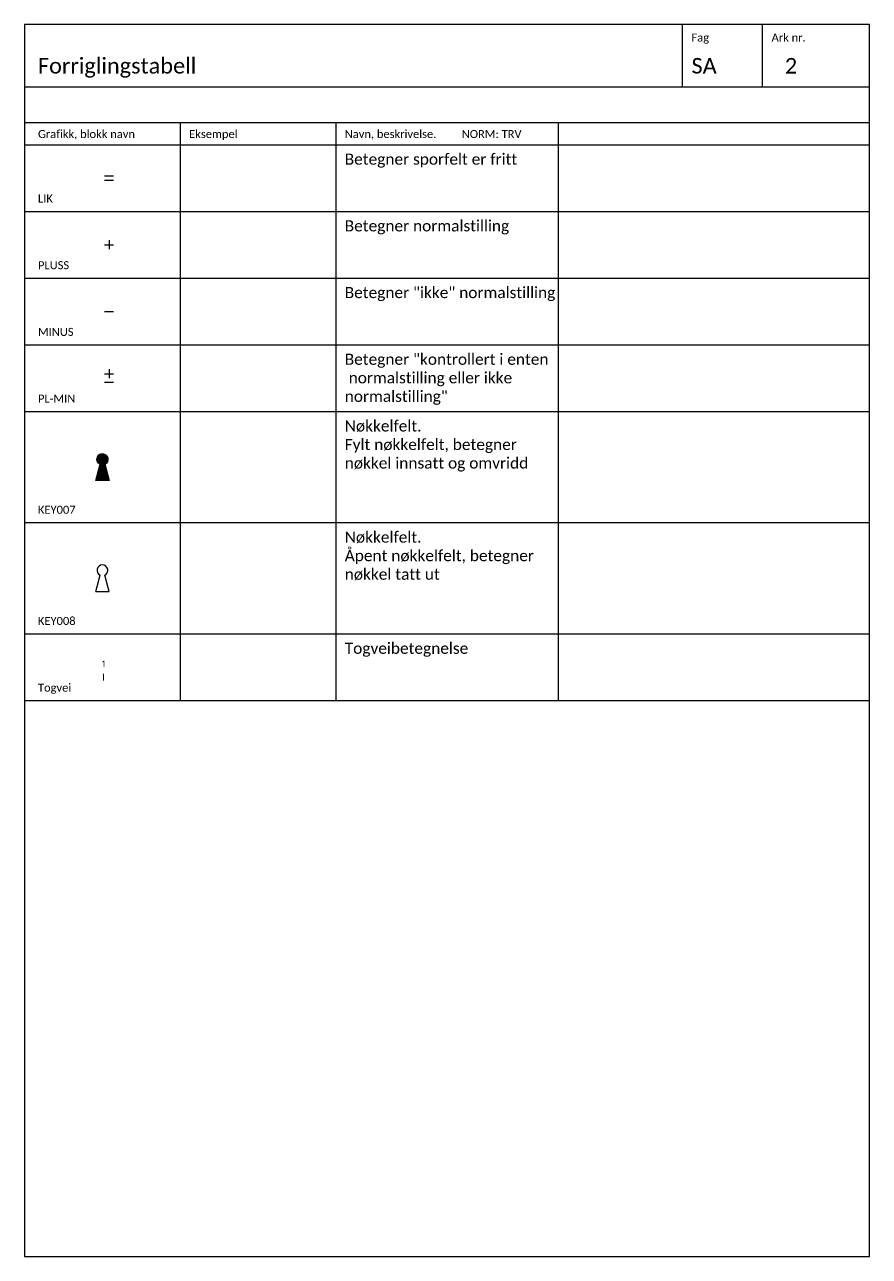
# Model space of a CAD drawing. Extents: x 0 to 610, y 0 to 277.
# Drawn here: x 210 to 400, y 0 to 277 of the extents above; entities that cross this region are included whole.
import ezdxf
from ezdxf.enums import TextEntityAlignment as Align

# ---------------------------------------------------------------- set-up
doc = ezdxf.new("R2010")
doc.units = 0
doc.layers.get('0').update_dxf_attribs({"color": 2})
for name, color, linetype in [('KOMP-TEKST18', 4, 'Continuous'), ('KOMP-TEKST25', 2, 'Continuous'), ('RAMME', 5, 'Continuous'), ('RAMME SYMBOLER', 4, 'Continuous'), ('RAMME TEKST', 7, 'Continuous'), ('Sig-komponenter', 2, 'Continuous')]:
    doc.layers.add(name, color=color, linetype=linetype)
doc.styles.add('Calibri', font='calibri.ttf')
doc.styles.add('ISO18', font='ISO3098.SHX', dxfattribs={"width": 0.85, "height": 1.8})
doc.styles.add('ISO25', font='ISO', dxfattribs={"height": 2.5})
doc.styles.add('ROMANC35', font='romanc.shx', dxfattribs={"height": 3.5})

# ---------------------------------------------------------------- blocks, each defined once
blk = doc.blocks.new('KEY007')
at = {"linetype": 'ByBlock', "lineweight": -2}
h = blk.add_hatch(color=0, dxfattribs=at)
h.dxf.hatch_style = 1
edge = h.paths.add_edge_path()
edge.add_line((0.5346385393630939, 8.1201054773884), (1.5, 4.5))
edge.add_line((1.5, 4.5), (-1.5, 4.5))
edge.add_line((-1.5, 4.5), (-0.5346385393630939, 8.1201054773884))
edge.add_arc((0, 9.25), 1.25, -64.67762875789958, 244.6776287578995, ccw=False)
at = {"color": 0, "linetype": 'ByBlock', "lineweight": -2}
for p, q in [((-1.249823729491506, 9.270991550679803), (-0.02099155067980085, 10.49982372949151)), ((-1.249785348720046, 9.226835757627102), (0.02316424237289905, 10.49978534872005)), ((-1.248264938606749, 9.18416199391624), (0.06583800608376222, 10.49826493860675)), ((-1.248214075134053, 9.316795378861414), (-0.06679537886141329, 10.49821407513405)), ((-1.245397790269612, 9.142834968429217), (0.1071650315707835, 10.49539779026961)), ((-1.244749028828626, 9.364454598991), (-0.1144545989909984, 10.49474902882863)), ((-1.241295817822831, 9.10274276705184), (0.1472572329481601, 10.49129581782283)), ((-1.239163925344742, 9.414233876299043), (-0.1642338762990416, 10.48916392534474)), ((-1.236052768886514, 9.063791642163997), (0.1862083578360032, 10.48605276888651)), ((-1.231111834263728, 9.466480141204215), (-0.2164801412042152, 10.48111183426373)), ((-1.229748016926089, 9.025902220300264), (0.2240977796997372, 10.47974801692609)), ((-1.222449380683845, 8.989006682718347), (0.2609933172816534, 10.47244938068384)), ((-1.220122471873869, 9.521663677418235), (-0.2716636774182337, 10.47012247187387)), ((-1.214215259397209, 8.953046630180824), (0.2969533698191773, 10.46421525939721)), ((-1.205530001744045, 9.580450321372219), (-0.3304503213722176, 10.45553000174404)), ((-1.205096276244553, 8.917971439509323), (0.332028560490679, 10.45509627624455)), ((-1.195136561455556, 8.88373698047416), (0.3662630195258423, 10.44513656145556)), ((-1.186334822348929, 9.643839674591492), (-0.3938396745914909, 10.43633482234893)), ((-1.184374766809448, 8.850304601296108), (0.3996953987038934, 10.43437476680945)), ((-1.172844876767731, 8.817640317513666), (0.4323596824863349, 10.42284487676773)), ((-1.160905721820843, 9.713462948943738), (-0.4634629489437367, 10.41090572182084)), ((-1.160576863456479, 8.785714157000758), (0.4642858429992431, 10.41057686345648)), ((-1.147597220195215, 8.754499626437864), (0.4955003735621366, 10.39759722019522)), ((-1.133929399426575, 8.723973273382345), (0.5260267266176566, 10.38392939942658)), ((-1.126213791884456, 9.792349052704285), (-0.5423490527042842, 10.37621379188446)), ((-1.1195941745545, 8.69411432443026), (0.5558856755697406, 10.3695941745545)), ((-1.104609940576698, 8.664904384583902), (0.5850956154160984, 10.3546099405767)), ((-1.08899296498554, 8.6363271863509), (0.6136728136490994, 10.33899296498554)), ((-1.075161161556535, 9.887595856856365), (-0.6375958568563638, 10.32516116155654)), ((-1.072757597861052, 8.608368379651232), (0.6416316203487691, 10.32275759786105)), ((-1.055916448150146, 8.581015355537977), (0.6689846444620233, 10.30591644815015)), ((-1.038480531649504, 8.55425709821446), (0.6957429017855405, 10.2884805316495)), ((-1.020459395066418, 8.528084060973386), (0.7219159390266148, 10.27045939506642)), ((-1.00186121963701, 8.502488062578635), (0.7475119374213657, 10.25186121963701)), ((-0.9826929070720705, 8.477462201319415), (0.7725377986805846, 10.23269290707207)), ((-0.9761005264600873, 10.03085066577697), (-0.7808506657769714, 10.22610052646009)), ((-0.9629601500317277, 8.453000784535599), (0.7969992154644014, 10.21296015003173)), ((-0.942667488866701, 8.429099271876467), (0.8209007281235339, 10.1926674888667)), ((-0.9218183559802675, 8.40575423093874), (0.8442457690612599, 10.17181835598027)), ((-0.9004151088411256, 8.382963304253723), (0.8670366957462781, 10.15041510884113)), ((-0.8784590523972633, 8.360725186873427), (0.8892748131265735, 10.12845905239726)), ((-0.8559504513919753, 8.339039614054556), (0.9109603859454447, 10.10595045139198)), ((-0.8328885328546107, 8.31790735876776), (0.9320926412322406, 10.08288853285461)), ((-0.8092714788209019, 8.29733023897731), (0.9526697610226913, 10.0592714788209)), ((-0.7850964091222665, 8.277311134851786), (0.9726888651482151, 10.03509640912227)), ((-0.7603593538615718, 8.257854016288324), (0.9921459837116782, 10.01035935386157)), ((-0.7350552149554987, 8.238963981370237), (1.011036018629764, 9.985055214955498)), ((-0.7091777158609629, 8.220647306640613), (1.029352693359388, 9.959177715860964)), ((-0.68271933830321, 8.202911510374205), (1.047088489625795, 9.93271933830321)), ((-0.6556712444722752, 8.18576543038098), (1.064234569619019, 9.905671244472275)), ((-0.6280231827346276, 8.16921931829447), (1.08078068170553, 9.878023182734628)), ((-0.5997633743953608, 8.153284952809578), (1.096715047190423, 9.849763374395362)), ((-0.5708783784136031, 8.137975774967176), (1.112024225032824, 9.820878378413603)), ((-0.5413529301803326, 8.123307049376287), (1.126692950623713, 9.791352930180334)), ((-0.5111697494604353, 8.109296056272026), (1.140703943727976, 9.761169749460436)), ((-0.4803093113069581, 8.095962320601345), (1.154037679398656, 9.730309311306957)), ((-0.4487495720745689, 8.083327886009574), (1.166672113990427, 9.698749572074568)), ((-0.416465640450677, 8.071417643809307), (1.178582356190694, 9.666465640450678)), ((-0.3834293804863353, 8.060259729949488), (1.189740270050512, 9.633429380486337)), ((-0.3496089296572791, 8.049886006954384), (1.200113993045616, 9.599608929657279)), ((-0.3149681095969248, 8.040332653190582), (1.209667346809419, 9.564968109596926)), ((-0.2794656996920484, 8.031640889271298), (1.218359110728702, 9.529465699692048)), ((-0.2430545332708798, 8.023857881868308), (1.226142118131693, 9.49305453327088)), ((-0.2056803611810212, 8.017037880134007), (1.232962119865994, 9.45568036118102)), ((-0.167280405847773, 8.011243661643096), (1.238756338356904, 9.417280405847773)), ((-0.1277814967054876, 8.006548396961222), (1.243451603038778, 9.377781496705488)), ((-0.08709762904984242, 8.003038090792707), (1.246961909207293, 9.337097629049843)), ((-0.04512671236914167, 8.00081483364925), (1.249185166350752, 9.295126712369143)), ((-0.001746152574111814, 8.00000121962012), (1.249998780379881, 9.251746152574112)), ((0.04319328859904514, 8.000746486969117), (1.249253513030882, 9.206806711400954)), ((0.08987625905474728, 8.003235283600661), (1.24676471639934, 9.160123740945252)), ((0.1385357280184616, 8.007700578740216), (1.242299421259784, 9.11146427198154)), ((0.1894727348621701, 8.014443411759764), (1.235556588240236, 9.06052726513783)), ((0.2430880165644869, 8.023864519637922), (1.226135480362079, 9.006911983435515)), ((0.2999356548307239, 8.03651798408), (1.213482015919999, 8.950064345169276)), ((0.3608210715930551, 8.053209227018172), (1.196790772981828, 8.889178928406945)), ((0.4269987836882914, 8.07519276528925), (1.174807234710751, 8.82300121631171)), ((0.500632539120677, 8.104632346897475), (1.145367653102525, 8.749367460879323)), ((0.5861362762337934, 8.145941910186432), (1.104058089813568, 8.663863723766207)), ((0.6962436975746682, 8.211855157703148), (1.038144842296851, 8.553756302425331)), ((-1.495269254506524, 4.517740295600543), (0.8656821999774595, 6.878691750084526)), ((-1.479198645843193, 4.578005078088033), (0.8563781633828995, 6.913581887314126)), ((-1.468815376282908, 4.5), (0.87498623657202, 6.843801612854928)), ((-1.463128037179863, 4.638269860575523), (0.8470741267883408, 6.948472024543726)), ((-1.447057428516533, 4.698534643063013), (0.8377700901937812, 6.983362161773326)), ((-1.430986819853201, 4.758799425550503), (0.8284660535992212, 7.018252299002925)), ((-1.424621202458749, 4.5), (0.88429027316658, 6.808911475625328)), ((-1.414916211189871, 4.819064208037993), (0.8191620170046612, 7.053142436232524)), ((-1.398845602526539, 4.879328990525483), (0.8098579804101012, 7.088032573462123)), ((-1.382774993863209, 4.939593773012972), (0.8005539438155416, 7.122922710691723)), ((-1.380427028634589, 4.5), (0.8935943097611396, 6.774021338395729)), ((-1.366704385199879, 4.999858555500463), (0.7912499072209815, 7.157812847921322)), ((-1.350633776536548, 5.060123337987952), (0.781945870626422, 7.192702985150921)), ((-1.33623285481043, 4.5), (0.9028983463556992, 6.73913120116613)), ((-1.334563167873217, 5.120388120475442), (0.7726418340318619, 7.227593122380521)), ((-1.318492559209886, 5.180652902962932), (0.7633377974373019, 7.26248325961012)), ((-1.302421950546555, 5.240917685450423), (0.7540337608427423, 7.297373396839721)), ((-1.292038680986271, 4.5), (0.9122023829502588, 6.70424106393653)), ((-1.286351341883225, 5.301182467937913), (0.7447297242481827, 7.33226353406932)), ((-1.270280733219894, 5.361447250425402), (0.7354256876536223, 7.367153671298919)), ((-1.254210124556562, 5.421712032912892), (0.7261216510590631, 7.402043808528518)), ((-1.247844507162112, 4.5), (0.9215064195448193, 6.669350926706931)), ((-1.238139515893232, 5.481976815400382), (0.7168176144645027, 7.436933945758117)), ((-1.222068907229902, 5.542241597887872), (0.7075135778699431, 7.471824082987717)), ((-1.205998298566571, 5.602506380375363), (0.698209541275383, 7.506714220217316)), ((-1.203650333337952, 4.5), (0.9308104561393793, 6.634460789477331)), ((-1.189927689903241, 5.662771162862851), (0.688905504680823, 7.541604357446915)), ((-1.173857081239909, 5.723035945350341), (0.6796014680862643, 7.576494494676515)), ((-1.159456159513793, 4.5), (0.9401144927339389, 6.599570652247731)), ((-1.157786472576579, 5.783300727837831), (0.6702974314917043, 7.611384631906114)), ((-1.141715863913248, 5.843565510325322), (0.6609933948971447, 7.646274769135714)), ((-1.125645255249918, 5.903830292812812), (0.6516893583025842, 7.681164906365314)), ((-1.115261985689634, 4.5), (0.949418529328498, 6.564680515018132)), ((-1.109574646586587, 5.964095075300301), (0.6423853217080238, 7.716055043594912)), ((-1.093504037923255, 6.024359857787791), (0.6330812851134646, 7.750945180824512)), ((-1.077433429259925, 6.084624640275282), (0.623777248518905, 7.785835318054112)), ((-1.071067811865475, 4.5), (0.958722565923058, 6.529790377788533)), ((-1.061362820596595, 6.144889422762772), (0.6144732119243455, 7.820725455283711)), ((-1.045292211933264, 6.205154205250262), (0.605169175329785, 7.855615592513311)), ((-1.029221603269933, 6.265418987737752), (0.5958651387352245, 7.890505729742909)), ((-1.026873638041315, 4.5), (0.9680266025176185, 6.494900240558934)), ((-1.013150994606602, 6.325683770225242), (0.5865611021406658, 7.925395866972509)), ((-0.9970803859432715, 6.385948552712732), (0.5772570655461058, 7.960286004202109)), ((-0.9826794642171564, 4.5), (0.9773306391121781, 6.460010103329335)), ((-0.9810097772799411, 6.446213335200222), (0.5679530289515462, 7.995176141431708)), ((-0.9649391686166102, 6.506478117687712), (0.5586489923569857, 8.030066278661307)), ((-0.9488685599532802, 6.5667429001752), (0.5493449557624253, 8.064956415890906)), ((-0.9384852903929968, 4.5), (0.9866346757067381, 6.425119966099735)), ((-0.9327979512899485, 6.627007682662691), (0.5400409191678661, 8.099846553120505)), ((-0.916727342626618, 6.687272465150181), (0.5006325391206783, 8.104632346897477)), ((-0.900656733963288, 6.74753724763767), (0.4269987836882927, 8.075192765289252)), ((-0.8942911165688381, 4.5), (0.9959387123012977, 6.390229828870136)), ((-0.8845861252999576, 6.80780203012516), (0.360821071593056, 8.053209227018174)), ((-0.8685155166366272, 6.86806681261265), (0.2999356548307248, 8.036517984080001)), ((-0.8524449079732954, 6.92833159510014), (0.2430880165644869, 8.023864519637922)), ((-0.8500969427446785, 4.5), (1.005242748895857, 6.355339691640536)), ((-0.836374299309965, 6.98859637758763), (0.1894727348621705, 8.014443411759766)), ((-0.820303690646635, 7.04886116007512), (0.1385357280184625, 8.007700578740216)), ((-0.8059027689205194, 4.5), (1.014546785490418, 6.320449554410937)), ((-0.8042330819833041, 7.10912594256261), (0.08987625905474772, 8.003235283600661)), ((-0.7881624733199741, 7.169390725050098), (0.04319328859904559, 8.000746486969119)), ((-0.7720918646566424, 7.229655507537589), (-0.001746152574110926, 8.00000121962012)), ((-0.7617085950963602, 4.5), (1.023850822084977, 6.285559417181338)), ((-0.7560212559933124, 7.289920290025078), (-0.04512671236914123, 8.00081483364925)), ((-0.739950647329982, 7.350185072512568), (-0.08709762904984242, 8.003038090792707)), ((-0.7238800386666511, 7.410449855000059), (-0.1277814967054867, 8.006548396961223)), ((-0.7175144212722011, 4.5), (1.033154858679536, 6.250669279951737)), ((-0.7078094300033215, 7.470714637487547), (-0.167280405847773, 8.011243661643096)), ((-0.6917388213399898, 7.530979419975038), (-0.2056803611810203, 8.017037880134007)), ((-0.6756682126766589, 7.591244202462528), (-0.2430545332708793, 8.023857881868308)), ((-0.673320247448042, 4.5), (1.042458895274097, 6.215779142722138)), ((-0.6595976040133289, 7.651508984950018), (-0.2794656996920484, 8.031640889271298)), ((-0.643526995349998, 7.711773767437508), (-0.3149681095969243, 8.040332653190582)), ((-0.6291260736238824, 4.5), (1.051762931868657, 6.180889005492539)), ((-0.6274563866866676, 7.772038549924996), (-0.3496089296572791, 8.049886006954384)), ((-0.6113857780233367, 7.832303332412486), (-0.3834293804863353, 8.060259729949488)), ((-0.5953151693600063, 7.892568114899976), (-0.4164656404506761, 8.071417643809307)), ((-0.5849318997997233, 4.5), (1.061066968463217, 6.14599886826294)), ((-0.5792445606966754, 7.952832897387467), (-0.4487495720745689, 8.083327886009574)), ((-0.5631739520333454, 8.013097679874956), (-0.4803093113069581, 8.095962320601345)), ((-0.5471033433700141, 8.073362462362446), (-0.5111697494604348, 8.109296056272026)), ((-0.5407377259755641, 4.5), (1.070371005057777, 6.11110873103334)), ((-0.496543552151405, 4.5), (1.079675041652336, 6.076218593803741)), ((-0.4523493783272461, 4.5), (1.088979078246896, 6.041328456574142)), ((-0.4081552045030865, 4.5), (1.098283114841456, 6.006438319344542)), ((-0.3639610306789276, 4.5), (1.107587151436016, 5.971548182114944)), ((-0.3197668568547685, 4.5), (1.116891188030575, 5.936658044885343)), ((-0.2755726830306089, 4.5), (1.126195224625135, 5.901767907655744)), ((-0.23137850920645, 4.5), (1.135499261219695, 5.866877770426145)), ((-0.1871843353822906, 4.5), (1.144803297814255, 5.831987633196546)), ((-0.1429901615581315, 4.5), (1.154107334408815, 5.797097495966947)), ((-0.09879598773397213, 4.5), (1.163411371003374, 5.762207358737346)), ((-0.05460181390981278, 4.5), (1.172715407597935, 5.727317221507747)), ((-0.01040764008565387, 4.5), (1.182019444192493, 5.692427084278147)), ((0.03378653373850571, 4.5), (1.191323480787054, 5.657536947048548)), ((0.07798070756266462, 4.5), (1.200627517381613, 5.622646809818949)), ((0.122174881386824, 4.5), (1.209931553976174, 5.58775667258935)), ((0.1663690552109833, 4.5), (1.219235590570733, 5.552866535359749)), ((0.2105632290351422, 4.5), (1.228539627165293, 5.51797639813015)), ((0.254757402859302, 4.5), (1.237843663759853, 5.483086260900551)), ((0.298951576683461, 4.5), (1.247147700354413, 5.448196123670952)), ((0.3431457505076203, 4.5), (1.256451736948973, 5.413305986441353)), ((0.3873399243317801, 4.5), (1.265755773543533, 5.378415849211753)), ((0.431534098155939, 4.500000000000001), (1.275059810138092, 5.343525711982154)), ((0.4757282719800984, 4.5), (1.284363846732653, 5.308635574752555)), ((0.5199224458042575, 4.500000000000001), (1.293667883327211, 5.273745437522955)), ((0.5641166196284169, 4.500000000000001), (1.302971919921772, 5.238855300293356)), ((0.6083107934525764, 4.500000000000001), (1.312275956516332, 5.203965163063756)), ((0.6525049672767356, 4.500000000000001), (1.321579993110892, 5.169075025834157)), ((0.6966991411008945, 4.5), (1.330884029705452, 5.134184888604557)), ((0.7408933149250538, 4.500000000000001), (1.340188066300011, 5.099294751374958)), ((0.7850874887492136, 4.500000000000001), (1.349492102894571, 5.064404614145358)), ((0.829281662573373, 4.500000000000001), (1.358796139489131, 5.029514476915759)), ((0.8734758363975319, 4.500000000000002), (1.368100176083691, 4.99462433968616)), ((0.9176700102216913, 4.500000000000001), (1.37740421267825, 4.95973420245656)), ((0.9618641840458506, 4.500000000000002), (1.38670824927281, 4.924844065226961)), ((1.00605835787001, 4.500000000000002), (1.39601228586737, 4.889953927997362)), ((1.050252531694169, 4.500000000000001), (1.40531632246193, 4.855063790767762)), ((1.094446705518328, 4.500000000000002), (1.41462035905649, 4.820173653538163)), ((1.138640879342488, 4.500000000000002), (1.42392439565105, 4.785283516308564)), ((1.182835053166646, 4.500000000000002), (1.43322843224561, 4.750393379078965)), ((1.227029226990806, 4.500000000000002), (1.44253246884017, 4.715503241849365)), ((1.271223400814965, 4.500000000000002), (1.451836505434729, 4.680613104619765)), ((1.315417574639125, 4.500000000000002), (1.461140542029289, 4.645722967390166)), ((1.359611748463284, 4.500000000000002), (1.470444578623848, 4.610832830160566)), ((1.403805922287443, 4.500000000000002), (1.479748615218409, 4.575942692930967)), ((1.448000096111603, 4.500000000000002), (1.489052651812969, 4.541052555701368)), ((1.492194269935762, 4.500000000000002), (1.498356688407528, 4.506162418471768))]:
    blk.add_line(p, q, dxfattribs=at)
blk.add_lwpolyline([(0.5346385393630939, 8.1201054773884), (1.5, 4.5), (-1.5, 4.5), (-0.5346385393630939, 8.1201054773884, -4.451408470191335), (0.5346385393630939, 8.1201054773884, -5.68119884742938)], format="xyb", close=True, dxfattribs=at)
blk = doc.blocks.new('KEY008')
at = {"color": 0, "linetype": 'ByBlock', "lineweight": -2}
blk.add_line((1.473948509491549, 4.520312562879184), (0.4923036454564204, 8.201480803010918), dxfattribs=at)
for points in [[(-1.526051490508451, 4.520312562879184), (-0.5449619005401625, 8.199398525260264)], [(-1.526051490508451, 4.520312562879184), (1.473948509491549, 4.520312562879184)]]:
    blk.add_lwpolyline(points, dxfattribs=at)
blk.add_arc((-0.02853576974797534, 9.299656102488115), 1.215426955769983, 295.3739151625064, 244.8561234560185, dxfattribs=at)
blk = doc.blocks.new('Togvei')
at = {"layer": 'KOMP-TEKST18'}
for tag, style, p in [('TEKST1', 'ISO18', (14.75, -7.5)), ('TEKST2', 'ROMANC35', (14.75, -10.5))]:
    blk.add_attdef(tag, text='', height=1.5, dxfattribs=dict(at, style=style)).set_placement(p, align=Align.CENTER)
at = {"layer": 'KOMP-TEKST18', "style": 'ISO18'}
blk.add_attdef('B', (19.25, -9.000000096373356), '', height=1.5, dxfattribs=at)
at = {"layer": 'KOMP-TEKST25', "linetype": 'ByBlock', "lineweight": -2, "style": 'ISO25'}
blk.add_attdef('A', text='', height=2.5, dxfattribs=at).set_placement((13.25, -9), align=Align.RIGHT)
blk = doc.blocks.new('MINUS')
at = {"color": 0, "linetype": 'ByBlock', "lineweight": -2}
blk.add_line((3.5, 3), (5.5, 3), dxfattribs=at)
at = {"layer": 'KOMP-TEKST18', "style": 'ISO18'}
blk.add_attdef('TEKST1', (5.264921526671969, 3.765199553550474), '', height=1.8, dxfattribs=at)
blk = doc.blocks.new('PL-MIN')
at = {"color": 0, "linetype": 'ByBlock', "lineweight": -2}
for p, q in [((3.5, 4), (5.5, 4)), ((4.5, 5), (4.5, 3)), ((5.5, 2), (3.5, 2))]:
    blk.add_line(p, q, dxfattribs=at)
at = {"layer": 'KOMP-TEKST18', "style": 'ISO18'}
blk.add_attdef('TEKST1', (5.764921526671969, 3.765199553550474), '', height=1.8, dxfattribs=at)
blk = doc.blocks.new('PLUSS')
at = {"color": 0, "linetype": 'ByBlock', "lineweight": -2}
for p, q in [((3.5, 3), (5.5, 3)), ((4.5, 4), (4.5, 2))]:
    blk.add_line(p, q, dxfattribs=at)
at = {"layer": 'KOMP-TEKST18', "style": 'ISO18'}
blk.add_attdef('TEKST1', (5.264921526671969, 3.765199553550474), '', height=1.8, dxfattribs=at)
blk = doc.blocks.new('LIK')
at = {"color": 0, "linetype": 'ByBlock', "lineweight": -2}
for p, q in [((3.5, 3.5), (5.5, 3.5)), ((3.5, 2.5), (5.5, 2.5))]:
    blk.add_line(p, q, dxfattribs=at)
at = {"layer": 'KOMP-TEKST18', "style": 'ISO18'}
blk.add_attdef('TEKST1', (5.764921526671969, 3.765199553550474), '', height=1.8, dxfattribs=at)

msp = doc.modelspace()

# ---------------------------------------------------------------- linework, layer by layer
at = {"layer": 'RAMME'}
msp.add_lwpolyline([(399.9999999999996, 277), (210.0000000000001, 277), (210.0000000000001, 0), (400.0000000000001, 0)], close=True, dxfattribs=at)
msp.add_lwpolyline([(209.9999999999998, 263), (399.9999999999996, 263)], dxfattribs=at)
at = {"layer": 'RAMME SYMBOLER'}
for p, q in [((357.9999999999996, 263), (357.9999999999996, 277)), ((375.9999999999996, 263), (375.9999999999996, 277)), ((210.0000000000001, 255), (399.9999999999996, 255)), ((244.9999999999998, 255), (245.0000000000003, 140)), ((279.9999999999998, 255), (280.0000000000002, 140)), ((330.0000000000001, 255), (330.0000000000003, 140)), ((210.0000000000001, 250), (399.9999999999996, 250)), ((210.0000000000001, 235), (400.0000000000001, 235)), ((210.0000000000001, 220), (400, 220)), ((210.0000000000001, 205), (400.0000000000001, 205)), ((210.0000000000001, 190), (399.9999999999999, 190)), ((210.0000000000003, 165), (400.0000000000003, 165)), ((210.0000000000003, 140), (400.0000000000003, 140)), ((245.0000000000006, 140), (245.0000000000006, 125)), ((280.0000000000006, 140), (280.0000000000006, 125)), ((330.0000000000006, 140), (330.0000000000006, 125)), ((210.0000000000005, 125), (400.0000000000003, 125))]:
    msp.add_line(p, q, dxfattribs=at)

# ---------------------------------------------------------------- block references
at = {"layer": 'Sig-komponenter'}
for name, p in [('LIK', (224.4999999999999, 239.5)), ('PLUSS', (224.4999999999999, 224.5)), ('MINUS', (224.5, 209.5)), ('PL-MIN', (224.5000000000001, 194.5)), ('KEY007', (227.4983566884078, 170.0061624184717)), ('KEY008', (227.5244081789163, 144.9858498555925))]:
    msp.add_blockref(name, p, dxfattribs=at)
msp.add_blockref('Togvei', (213.0000000000005, 140), dxfattribs=at).add_auto_attribs({'TEKST2': 'I', 'TEKST1': '1'})

# ---------------------------------------------------------------- texts
at = {"layer": 'RAMME TEKST', "linetype": 'ByBlock', "style": 'Calibri'}
for s, height, p in [('Fag', 1.8, (359.9999999999996, 273.2)), ('Ark nr.', 1.8, (377.9999999999996, 273.2)), ('Forriglingstabell', 3.5, (212.9999999999998, 266)), ('SA', 3.5, (359.9999999999996, 266)), ('2', 3.5, (380.9999999999996, 266)), ('Grafikk, blokk navn', 1.8, (213.0000000000001, 251.5)), ('Eksempel', 1.8, (247.0000000000001, 251.5)), ('Navn, beskrivelse.         NORM: TRV', 1.8, (281.9999999999998, 251.5)), ('LIK', 1.8, (213.0000000000001, 237)), ('PLUSS', 1.8, (213, 222)), ('MINUS', 1.8, (213.0000000000001, 207)), ('PL-MIN', 1.8, (213.0000000000001, 192)), ('KEY007', 1.8, (213.0000000000003, 167)), ('KEY008', 1.8, (213.0000000000003, 142)), ('Togvei', 1.8, (213.0000000000005, 127))]:
    msp.add_text(s, height=height, dxfattribs=at).set_placement(p)
at = {"layer": 'RAMME TEKST', "linetype": 'ByBlock', "char_height": 2.5, "width": 46, "attachment_point": 1, "style": 'Calibri'}
for s, insert in [('Betegner sporfelt er fritt', (282.0000000000001, 248)), ('Betegner normalstilling', (282, 233)), ('Betegner "ikke" normalstilling', (282.0000000000001, 218)), ('Betegner "kontrollert i enten  normalstilling eller ikke normalstilling"', (282.0000000000001, 203)), ('Nøkkelfelt.\\PFylt nøkkelfelt, betegner nøkkel innsatt og omvridd', (282.0000000000003, 188)), ('Nøkkelfelt.\\PÅpent nøkkelfelt, betegner nøkkel tatt ut', (282.0000000000003, 163)), ('Togveibetegnelse', (282.0000000000007, 138))]:
    msp.add_mtext(s, dxfattribs=dict(at, insert=insert))

doc.saveas('drawing.dxf')
